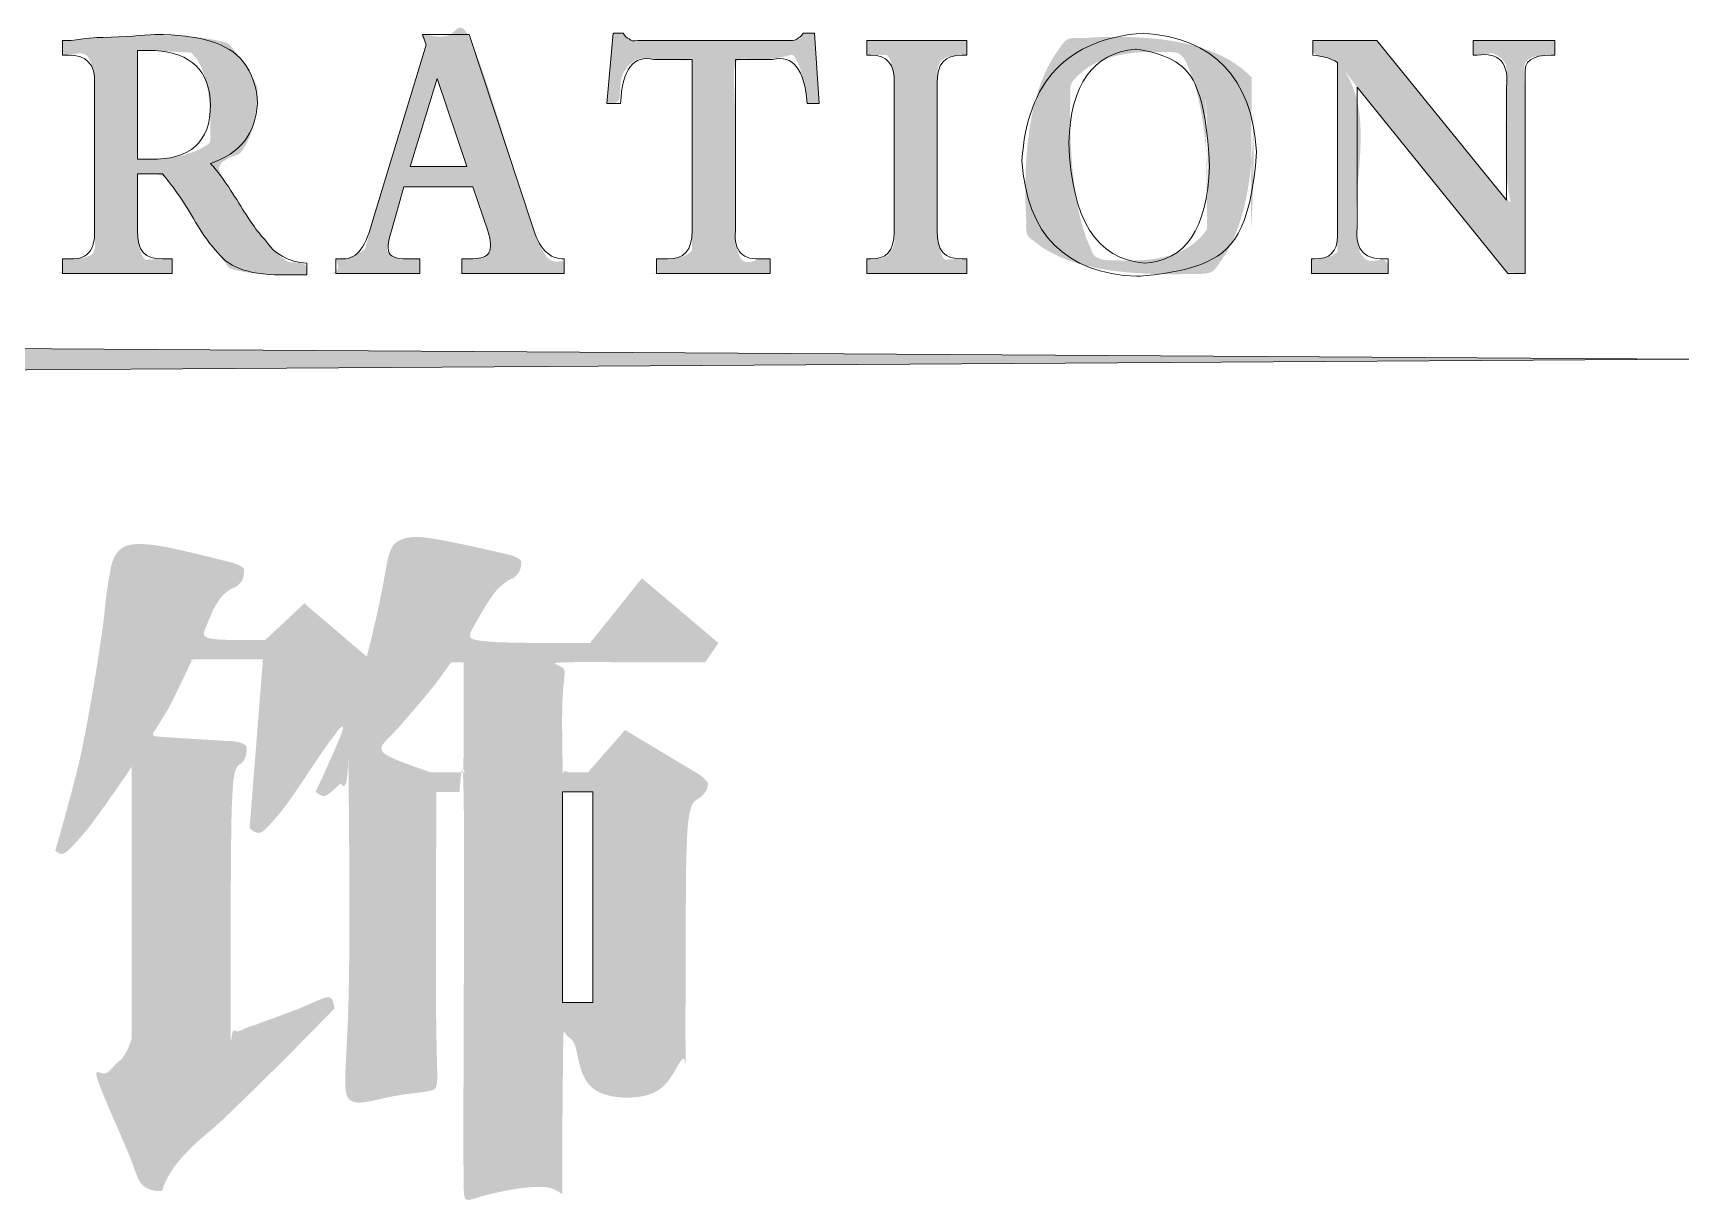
# Model space of a CAD drawing. Header units: millimetres. Extents: x 404985 to 540841, y 1898 to 26709.
# Drawn here: x 437980.4 to 438442.8, y 21833.5 to 22159.3 of the extents above; entities that cross this region are included whole.
import ezdxf

# ---------------------------------------------------------------- set-up
doc = ezdxf.new("R2010")
doc.units = ezdxf.units.MM
doc.layers.add('水电', color=2, linetype='Continuous')

# ---------------------------------------------------------------- blocks, each defined once
blk = doc.blocks.new('DFERGGGGGGGGGGGGGGG')
at = {"true_color": 0xd9ad00}
h = blk.add_hatch(color=42, dxfattribs=at)
h.dxf.hatch_style = 2
edge = h.paths.add_edge_path()
edge.add_spline(control_points=[(2248811, 1013994.5), (2248811, 1013994.5), (2248811, 1013994.5), (2248799.3, 1014010.9), (2248790, 1014020.6), (2248826.8, 1014032.8), (2248846.3, 1014057.6), (2248848.3, 1014095.3), (2248848.3, 1014114.7), (2248842.1, 1014132.3), (2248829.9, 1014148.1), (2248812.5, 1014170), (2248776.2, 1014180.9), (2248721, 1014180.9), (2248705.7, 1014179.7), (2248684.2, 1014178.4), (2248656.5, 1014177.3), (2248647.4, 1014177.3), (2248634.1, 1014176.1), (2248616.7, 1014173.6), (2248611.6, 1014173.6), (2248608, 1014173.6), (2248606, 1014173.6), (2248606, 1014173.6), (2248606, 1014155.4), (2248606, 1014155.4), (2248606, 1014155.4), (2248613.7, 1014155.4), (2248613.7, 1014155.4), (2248636.2, 1014155.4), (2248646.9, 1014143.9), (2248645.9, 1014120.8), (2248645.9, 1014120.8), (2248645.9, 1013936.8), (2248645.9, 1013936.8), (2248646.9, 1013911.3), (2248635.6, 1013899.7), (2248612.1, 1013902.2), (2248612.1, 1013902.2), (2248606, 1013902.2), (2248606, 1013902.2), (2248606, 1013902.2), (2248606, 1013884), (2248606, 1013884), (2248606, 1013884), (2248742.5, 1013884), (2248742.5, 1013884), (2248742.5, 1013884), (2248742.5, 1013902.2), (2248742.5, 1013902.2), (2248742.5, 1013902.2), (2248730.2, 1013902.2), (2248730.2, 1013902.2), (2248708.7, 1013901), (2248698.5, 1013912.5), (2248699.5, 1013936.8), (2248699.5, 1013936.8), (2248699.5, 1014007.9), (2248699.5, 1014007.9), (2248699.5, 1014007.9), (2248730.2, 1014007.9), (2248730.2, 1014007.9), (2248744.6, 1013990.8), (2248758.4, 1013970.8), (2248771.6, 1013947.7), (2248780.8, 1013931.9), (2248790, 1013919.2), (2248799.3, 1013909.5), (2248813.5, 1013890.1), (2248842.1, 1013881), (2248885.2, 1013882.2), (2248895.4, 1013882.2), (2248903.6, 1013882.2), (2248909.7, 1013882.2), (2248909.7, 1013882.2), (2248909.7, 1013896.8), (2248909.7, 1013896.8), (2248887.2, 1013898), (2248869.8, 1013907.6), (2248857.5, 1013925.9), (2248848.3, 1013935.6), (2248837.6, 1013950.8), (2248825.3, 1013971.4), (2248811, 1013994.5)], knot_values=[-1, 0, 0, 0, 0, 0, 1, 1, 1, 2, 2, 2, 3, 3, 3, 4, 4, 4, 5, 5, 5, 6, 6, 6, 7, 7, 7, 8, 8, 8, 9, 9, 9, 10, 10, 10, 11, 11, 11, 12, 12, 12, 13, 13, 13, 14, 14, 14, 15, 15, 15, 16, 16, 16, 17, 17, 17, 18, 18, 18, 19, 19, 19, 20, 20, 20, 21, 21, 21, 22, 22, 22, 23, 23, 23, 24, 24, 24, 25, 25, 25, 26, 26, 26, 27, 27, 27, 27], degree=3, periodic=0)
edge = h.paths.add_edge_path()
edge.add_spline(control_points=[(2248766, 1014158.4), (2248766, 1014158.4), (2248766, 1014158.4), (2248789.1, 1014135.9), (2248790, 1014093.4), (2248790, 1014047.3), (2248765, 1014024.8), (2248714.9, 1014026), (2248714.9, 1014026), (2248699.5, 1014026), (2248699.5, 1014026), (2248699.5, 1014026), (2248699.5, 1014160.9), (2248699.5, 1014160.9), (2248699.5, 1014160.9), (2248721, 1014160.9), (2248721, 1014160.9), (2248766, 1014158.4)], knot_values=[-1, 0, 0, 0, 0, 0, 1, 1, 1, 2, 2, 2, 3, 3, 3, 4, 4, 4, 5, 5, 5, 5], degree=3, periodic=0)
h = blk.add_hatch(color=42, dxfattribs=at)
h.dxf.hatch_style = 2
edge = h.paths.add_edge_path()
edge.add_spline(control_points=[(2249229.7, 1013884), (2249229.7, 1013884), (2249229.7, 1013884), (2249229.7, 1013902.2), (2249229.7, 1013902.2), (2249211.3, 1013901), (2249197.9, 1013914.9), (2249189.8, 1013944.1), (2249189.8, 1013944.1), (2249111.6, 1014180.9), (2249111.6, 1014180.9), (2249111.6, 1014180.9), (2249053.3, 1014180.9), (2249053.3, 1014180.9), (2249053.3, 1014180.9), (2249057.9, 1014168.1), (2249057.9, 1014168.1), (2249057.9, 1014168.1), (2248990.4, 1013946), (2248990.4, 1013946), (2248982.2, 1013914.3), (2248969.4, 1013899.7), (2248952, 1013902.2), (2248952, 1013902.2), (2248945.9, 1013902.2), (2248945.9, 1013902.2), (2248945.9, 1013902.2), (2248945.9, 1013884), (2248945.9, 1013884), (2248945.9, 1013884), (2249050.2, 1013884), (2249050.2, 1013884), (2249050.2, 1013884), (2249050.2, 1013902.2), (2249050.2, 1013902.2), (2249050.2, 1013902.2), (2249045.6, 1013902.2), (2249045.6, 1013902.2), (2249028.2, 1013901), (2249017.5, 1013902.8), (2249013.4, 1013907.6), (2249009.3, 1013912.5), (2249009.8, 1013922.2), (2249014.9, 1013936.8), (2249014.9, 1013936.8), (2249030.3, 1013991.5), (2249030.3, 1013991.5), (2249030.3, 1013991.5), (2249116.2, 1013991.5), (2249116.2, 1013991.5), (2249116.2, 1013991.5), (2249134.6, 1013936.8), (2249134.6, 1013936.8), (2249138.6, 1013924.6), (2249139.1, 1013915.6), (2249136.1, 1013909.5), (2249133, 1013904.7), (2249126.3, 1013902.2), (2249116.2, 1013902.2), (2249116.2, 1013902.2), (2249102.4, 1013902.2), (2249102.4, 1013902.2), (2249102.4, 1013902.2), (2249102.4, 1013884), (2249102.4, 1013884), (2249102.4, 1013884), (2249229.7, 1013884), (2249229.7, 1013884), (2249229.7, 1013884)], knot_values=[-1, 0, 0, 0, 0, 0, 1, 1, 1, 2, 2, 2, 3, 3, 3, 4, 4, 4, 5, 5, 5, 6, 6, 6, 7, 7, 7, 8, 8, 8, 9, 9, 9, 10, 10, 10, 11, 11, 11, 12, 12, 12, 13, 13, 13, 14, 14, 14, 15, 15, 15, 16, 16, 16, 17, 17, 17, 18, 18, 18, 19, 19, 19, 20, 20, 20, 21, 21, 21, 22, 22, 22, 22], degree=3, periodic=0)
h.paths.add_polyline_path([(2249038, 1014016.9), (2249071.7, 1014126.3), (2249108.5, 1014016.9)])
h = blk.add_hatch(color=42, dxfattribs=at)
h.dxf.hatch_style = 2
edge = h.paths.add_edge_path()
edge.add_spline(control_points=[(2249540.4, 1014182.7), (2249540.4, 1014182.7), (2249540.4, 1014182.7), (2249526.6, 1014182.7), (2249526.6, 1014182.7), (2249521.5, 1014175.4), (2249515.4, 1014172.3), (2249508.2, 1014173.6), (2249508.2, 1014173.6), (2249321.1, 1014173.6), (2249321.1, 1014173.6), (2249315.9, 1014172.3), (2249312.4, 1014173), (2249310.3, 1014175.4), (2249307.3, 1014176.6), (2249304.8, 1014179.1), (2249302.7, 1014182.7), (2249302.7, 1014182.7), (2249290.4, 1014182.7), (2249290.4, 1014182.7), (2249290.4, 1014182.7), (2249282.7, 1014095.3), (2249282.7, 1014095.3), (2249282.7, 1014095.3), (2249299.6, 1014095.3), (2249299.6, 1014095.3), (2249301.7, 1014137.8), (2249315.5, 1014156), (2249341, 1014149.9), (2249341, 1014149.9), (2249388.5, 1014149.9), (2249388.5, 1014149.9), (2249388.5, 1014149.9), (2249388.5, 1013936.8), (2249388.5, 1013936.8), (2249388.5, 1013912.5), (2249378.4, 1013901), (2249357.9, 1013902.2), (2249357.9, 1013902.2), (2249344.1, 1013902.2), (2249344.1, 1013902.2), (2249344.1, 1013902.2), (2249344.1, 1013884), (2249344.1, 1013884), (2249344.1, 1013884), (2249485.3, 1013884), (2249485.3, 1013884), (2249485.3, 1013884), (2249485.3, 1013902.2), (2249485.3, 1013902.2), (2249485.3, 1013902.2), (2249476, 1013902.2), (2249476, 1013902.2), (2249451.4, 1013899.7), (2249440.2, 1013911.3), (2249442.3, 1013936.8), (2249442.3, 1013936.8), (2249442.3, 1014149.9), (2249442.3, 1014149.9), (2249442.3, 1014149.9), (2249488.3, 1014149.9), (2249488.3, 1014149.9), (2249513.8, 1014156), (2249528.2, 1014137.8), (2249531.3, 1014095.3), (2249531.3, 1014095.3), (2249546.5, 1014095.3), (2249546.5, 1014095.3), (2249546.5, 1014095.3), (2249540.4, 1014182.7), (2249540.4, 1014182.7), (2249540.4, 1014182.7)], knot_values=[-1, 0, 0, 0, 0, 0, 1, 1, 1, 2, 2, 2, 3, 3, 3, 4, 4, 4, 5, 5, 5, 6, 6, 6, 7, 7, 7, 8, 8, 8, 9, 9, 9, 10, 10, 10, 11, 11, 11, 12, 12, 12, 13, 13, 13, 14, 14, 14, 15, 15, 15, 16, 16, 16, 17, 17, 17, 18, 18, 18, 19, 19, 19, 20, 20, 20, 21, 21, 21, 22, 22, 22, 23, 23, 23, 23], degree=3, periodic=0)
h = blk.add_hatch(color=42, dxfattribs=at)
h.dxf.hatch_style = 2
edge = h.paths.add_edge_path()
edge.add_spline(control_points=[(2249702.4, 1013901), (2249702.4, 1013901), (2249702.4, 1013901), (2249692.2, 1013912.5), (2249693.2, 1013936.8), (2249693.2, 1013936.8), (2249693.2, 1014120.8), (2249693.2, 1014120.8), (2249692.2, 1014143.9), (2249702.4, 1014155.4), (2249724, 1014155.4), (2249724, 1014155.4), (2249730, 1014155.4), (2249730, 1014155.4), (2249730, 1014155.4), (2249730, 1014173.6), (2249730, 1014173.6), (2249730, 1014173.6), (2249605.8, 1014173.6), (2249605.8, 1014173.6), (2249605.8, 1014173.6), (2249605.8, 1014155.4), (2249605.8, 1014155.4), (2249605.8, 1014155.4), (2249610.4, 1014155.4), (2249610.4, 1014155.4), (2249630.8, 1014155.4), (2249640.5, 1014143.9), (2249639.5, 1014120.8), (2249639.5, 1014120.8), (2249639.5, 1013935), (2249639.5, 1013935), (2249639.5, 1013911.9), (2249629.8, 1013901), (2249610.4, 1013902.2), (2249610.4, 1013902.2), (2249605.8, 1013902.2), (2249605.8, 1013902.2), (2249605.8, 1013902.2), (2249605.8, 1013884), (2249605.8, 1013884), (2249605.8, 1013884), (2249730, 1013884), (2249730, 1013884), (2249730, 1013884), (2249730, 1013902.2), (2249730, 1013902.2), (2249730, 1013902.2), (2249724, 1013902.2), (2249724, 1013902.2), (2249702.4, 1013901)], knot_values=[-1, 0, 0, 0, 0, 0, 1, 1, 1, 2, 2, 2, 3, 3, 3, 4, 4, 4, 5, 5, 5, 6, 6, 6, 7, 7, 7, 8, 8, 8, 9, 9, 9, 10, 10, 10, 11, 11, 11, 12, 12, 12, 13, 13, 13, 14, 14, 14, 15, 15, 15, 16, 16, 16, 16], degree=3, periodic=0)
h = blk.add_hatch(color=42, dxfattribs=at)
h.dxf.hatch_style = 2
edge = h.paths.add_edge_path()
edge.add_spline(control_points=[(2250083.8, 1014127.5), (2250083.8, 1014127.5), (2250083.8, 1014127.5), (2250036.8, 1014176.6), (2249948.8, 1014182.7), (2249854.7, 1014175.4), (2249804.6, 1014122.6), (2249798.4, 1014024.2), (2249804.6, 1013931.9), (2249852.2, 1013884), (2249941.1, 1013880.3), (2250033.1, 1013884), (2250082.8, 1013935.6), (2250089.9, 1014035.2), (2250083.8, 1014127.5)], knot_values=[-1, 0, 0, 0, 0, 0, 1, 1, 1, 2, 2, 2, 3, 3, 3, 4, 4, 4, 4], degree=3, periodic=0)
edge = h.paths.add_edge_path()
edge.add_spline(control_points=[(2250028.5, 1013939.2), (2250028.5, 1013939.2), (2250028.5, 1013939.2), (2250001.4, 1013899.2), (2249950.3, 1013896.8), (2249891, 1013901.6), (2249859.8, 1013951.4), (2249856.7, 1014046.1), (2249858.7, 1014119), (2249886.4, 1014157.8), (2249939.6, 1014162.7), (2249995.8, 1014157.8), (2250026.4, 1014109.2), (2250031.6, 1014016.9), (2250028.5, 1013939.2)], knot_values=[-1, 0, 0, 0, 0, 0, 1, 1, 1, 2, 2, 2, 3, 3, 3, 4, 4, 4, 4], degree=3, periodic=0)
h = blk.add_hatch(color=42, dxfattribs=at)
h.dxf.hatch_style = 2
edge = h.paths.add_edge_path()
edge.add_spline(control_points=[(2250423.6, 1013884), (2250423.6, 1013884), (2250423.6, 1013884), (2250423.6, 1014131.7), (2250423.6, 1014131.7), (2250421.6, 1014147.5), (2250432.3, 1014155.4), (2250455.9, 1014155.4), (2250455.9, 1014155.4), (2250460.5, 1014155.4), (2250460.5, 1014155.4), (2250460.5, 1014155.4), (2250460.5, 1014173.6), (2250460.5, 1014173.6), (2250460.5, 1014173.6), (2250359.2, 1014173.6), (2250359.2, 1014173.6), (2250359.2, 1014173.6), (2250359.2, 1014155.4), (2250359.2, 1014155.4), (2250359.2, 1014155.4), (2250363.9, 1014155.4), (2250363.9, 1014155.4), (2250391.4, 1014159), (2250403.7, 1014145.7), (2250400.6, 1014115.3), (2250400.6, 1014115.3), (2250400.6, 1013975.1), (2250400.6, 1013975.1), (2250400.6, 1013975.1), (2250239.5, 1014173.6), (2250239.5, 1014173.6), (2250239.5, 1014173.6), (2250159.8, 1014173.6), (2250159.8, 1014173.6), (2250159.8, 1014173.6), (2250159.8, 1014155.4), (2250159.8, 1014155.4), (2250172.1, 1014154.2), (2250182.3, 1014151.1), (2250190.5, 1014146.3), (2250190.5, 1014146.3), (2250190.5, 1013931.4), (2250190.5, 1013931.4), (2250190.5, 1013910.7), (2250180.7, 1013901), (2250161.4, 1013902.2), (2250161.4, 1013902.2), (2250158.2, 1013902.2), (2250158.2, 1013902.2), (2250158.2, 1013902.2), (2250158.2, 1013884), (2250158.2, 1013884), (2250158.2, 1013884), (2250253.4, 1013884), (2250253.4, 1013884), (2250253.4, 1013884), (2250253.4, 1013902.2), (2250253.4, 1013902.2), (2250224.7, 1013899.7), (2250212, 1013912.5), (2250215, 1013940.5), (2250215, 1013940.5), (2250215, 1014115.3), (2250215, 1014115.3), (2250215, 1014115.3), (2250402.1, 1013884), (2250402.1, 1013884), (2250402.1, 1013884), (2250423.6, 1013884), (2250423.6, 1013884), (2250423.6, 1013884)], knot_values=[-1, 0, 0, 0, 0, 0, 1, 1, 1, 2, 2, 2, 3, 3, 3, 4, 4, 4, 5, 5, 5, 6, 6, 6, 7, 7, 7, 8, 8, 8, 9, 9, 9, 10, 10, 10, 11, 11, 11, 12, 12, 12, 13, 13, 13, 14, 14, 14, 15, 15, 15, 16, 16, 16, 17, 17, 17, 18, 18, 18, 19, 19, 19, 20, 20, 20, 21, 21, 21, 22, 22, 22, 23, 23, 23, 23], degree=3, periodic=0)
h = blk.add_hatch(color=42, dxfattribs=at)
h.dxf.hatch_style = 2
h.paths.add_polyline_path([(2242881.4, 1013777.1), (2246754.2, 1013752.4), (2250627.1, 1013777.1), (2246754.2, 1013801.8)])
h = blk.add_hatch(color=42, dxfattribs=at)
h.dxf.hatch_style = 2
edge = h.paths.add_edge_path()
edge.add_spline(control_points=[(2248961.6, 1013259), (2248961.6, 1013259), (2248961.6, 1013259), (2248961.6, 1012852.1), (2248961.6, 1012852.1), (2248961.6, 1012852.1), (2249070.6, 1012869.1), (2249070.6, 1012869.1), (2249070.6, 1012869.1), (2249070.6, 1013239.3), (2249070.6, 1013239.3), (2249070.6, 1013239.3), (2249104.6, 1013239.3), (2249104.6, 1013239.3), (2249104.6, 1013239.3), (2249104.6, 1012733.2), (2249104.6, 1012733.2), (2249104.6, 1012733.2), (2249227.6, 1012750.2), (2249227.6, 1012750.2), (2249227.6, 1012750.2), (2249227.6, 1012943.4), (2249227.6, 1012943.4), (2249230.4, 1012940.4), (2249233.1, 1012937.1), (2249235.4, 1012933.5), (2249243.6, 1012922.8), (2249250, 1012896.6), (2249254.6, 1012854.9), (2249308.1, 1012856), (2249343.3, 1012864.7), (2249360.1, 1012880.7), (2249374.6, 1012894.5), (2249381.3, 1012912.6), (2249380.2, 1012935.3), (2249380.2, 1012935.3), (2249380.2, 1013222.3), (2249380.2, 1013222.3), (2249398.8, 1013232.5), (2249408.1, 1013240.5), (2249408.1, 1013246.5), (2249408.1, 1013250.6), (2249404.6, 1013255.5), (2249397.6, 1013260.8), (2249397.6, 1013260.8), (2249305.2, 1013316.2), (2249305.2, 1013316.2), (2249305.2, 1013316.2), (2249259, 1013263.5), (2249259, 1013263.5), (2249259, 1013263.5), (2249227.6, 1013263.5), (2249227.6, 1013263.5), (2249227.6, 1013263.5), (2249227.6, 1013400.3), (2249227.6, 1013400.3), (2249227.6, 1013400.3), (2249404.6, 1013400.3), (2249404.6, 1013400.3), (2249404.6, 1013400.3), (2249421.2, 1013424.4), (2249421.2, 1013424.4), (2249421.2, 1013424.4), (2249326.1, 1013504.9), (2249326.1, 1013504.9), (2249326.1, 1013504.9), (2249261.6, 1013424.4), (2249261.6, 1013424.4), (2249261.6, 1013424.4), (2249104.6, 1013424.4), (2249104.6, 1013424.4), (2249117.4, 1013445.3), (2249131.1, 1013469.7), (2249145.6, 1013497.8), (2249165.9, 1013504.9), (2249176.1, 1013512.1), (2249176.1, 1013519.2), (2249176.1, 1013527), (2249170.9, 1013532), (2249160.4, 1013534.4), (2249160.4, 1013534.4), (2249015.6, 1013567.5), (2249015.6, 1013567.5), (2249005.2, 1013500.1), (2248994.8, 1013446.8), (2248984.2, 1013407.4), (2248984.2, 1013407.4), (2248906.7, 1013473.6), (2248906.7, 1013473.6), (2248906.7, 1013473.6), (2248857.8, 1013428), (2248857.8, 1013428), (2248857.8, 1013428), (2248777.6, 1013428), (2248777.6, 1013428), (2248785.1, 1013445.9), (2248793, 1013465.6), (2248801.1, 1013487), (2248821.5, 1013494.2), (2248831.7, 1013501.4), (2248831.7, 1013508.5), (2248831.7, 1013516.8), (2248826.5, 1013522.2), (2248816, 1013524.6), (2248816, 1013524.6), (2248668.6, 1013561.3), (2248668.6, 1013561.3), (2248659.3, 1013468.8), (2248650.3, 1013398.5), (2248641.6, 1013350.2), (2248629.4, 1013286.4), (2248614.5, 1013225.1), (2248597.1, 1013166), (2248597.1, 1013166), (2248607.5, 1013158.9), (2248607.5, 1013158.9), (2248637.2, 1013192.8), (2248665.3, 1013230.1), (2248692.2, 1013270.7), (2248692.2, 1013270.7), (2248692.2, 1012949.6), (2248692.2, 1012949.6), (2248692.2, 1012933.5), (2248689.2, 1012921), (2248683.4, 1012912.1), (2248677.7, 1012904.3), (2248666, 1012894.7), (2248648.5, 1012883.4), (2248648.5, 1012883.4), (2248694.8, 1012773.5), (2248694.8, 1012773.5), (2248702.3, 1012753.2), (2248711.6, 1012743), (2248722.7, 1012743), (2248729.6, 1012743), (2248734.2, 1012753.8), (2248736.6, 1012775.2), (2248797.6, 1012824.7), (2248866.8, 1012889.7), (2248944.2, 1012970.2), (2248944.2, 1012970.2), (2248940.7, 1012988.1), (2248940.7, 1012988.1), (2248906.9, 1012972.6), (2248865, 1012956.1), (2248815.1, 1012938.9), (2248815.1, 1012938.9), (2248815.1, 1013267), (2248815.1, 1013267), (2248828.5, 1013274.8), (2248835.1, 1013282), (2248835.1, 1013288.5), (2248835.1, 1013298), (2248825.3, 1013302.9), (2248805.5, 1013302.9), (2248805.5, 1013302.9), (2248715.7, 1013308.2), (2248715.7, 1013308.2), (2248718.6, 1013311.8), (2248721.1, 1013315.7), (2248723.5, 1013319.8), (2248737.5, 1013342.5), (2248752.1, 1013370.5), (2248767.2, 1013403.9), (2248767.2, 1013403.9), (2248855.2, 1013403.9), (2248855.2, 1013403.9), (2248855.2, 1013403.9), (2248838.6, 1013193.7), (2248838.6, 1013193.7), (2248838.6, 1013193.7), (2248852.6, 1013183.9), (2248852.6, 1013183.9), (2248885.7, 1013225.1), (2248923.2, 1013279.3), (2248965.1, 1013346.7), (2248952.3, 1013310.3), (2248937.4, 1013274.5), (2248920.6, 1013239.3), (2248920.6, 1013239.3), (2248931.1, 1013232.2), (2248931.1, 1013232.2), (2248941.5, 1013240.5), (2248951.7, 1013249.5), (2248961.6, 1013259), (2248961.6, 1013259)], knot_values=[-1, 0, 0, 0, 0, 0, 1, 1, 1, 2, 2, 2, 3, 3, 3, 4, 4, 4, 5, 5, 5, 6, 6, 6, 7, 7, 7, 8, 8, 8, 9, 9, 9, 10, 10, 10, 11, 11, 11, 12, 12, 12, 13, 13, 13, 14, 14, 14, 15, 15, 15, 16, 16, 16, 17, 17, 17, 18, 18, 18, 19, 19, 19, 20, 20, 20, 21, 21, 21, 22, 22, 22, 23, 23, 23, 24, 24, 24, 25, 25, 25, 26, 26, 26, 27, 27, 27, 28, 28, 28, 29, 29, 29, 30, 30, 30, 31, 31, 31, 32, 32, 32, 33, 33, 33, 34, 34, 34, 35, 35, 35, 36, 36, 36, 37, 37, 37, 38, 38, 38, 39, 39, 39, 40, 40, 40, 41, 41, 41, 42, 42, 42, 43, 43, 43, 44, 44, 44, 45, 45, 45, 46, 46, 46, 47, 47, 47, 48, 48, 48, 49, 49, 49, 50, 50, 50, 51, 51, 51, 52, 52, 52, 53, 53, 53, 54, 54, 54, 55, 55, 55, 56, 56, 56, 57, 57, 57, 58, 58, 58, 59, 59, 59, 60, 60, 60, 61, 61, 61, 61], degree=3, periodic=0)
edge = h.paths.add_edge_path()
edge.add_spline(control_points=[(2249104.6, 1013400.3), (2249104.6, 1013400.3), (2249104.6, 1013400.3), (2249104.6, 1013263.5), (2249104.6, 1013263.5), (2249104.6, 1013263.5), (2249063.6, 1013263.5), (2249063.6, 1013263.5), (2249063.6, 1013263.5), (2248993, 1013288.5), (2248993, 1013288.5), (2249016.3, 1013311.2), (2249038.6, 1013335.6), (2249060.1, 1013361.8), (2249068.9, 1013372.6), (2249078.5, 1013385.4), (2249088.9, 1013400.3), (2249088.9, 1013400.3), (2249104.6, 1013400.3), (2249104.6, 1013400.3), (2249104.6, 1013400.3)], knot_values=[-1, 0, 0, 0, 0, 0, 1, 1, 1, 2, 2, 2, 3, 3, 3, 4, 4, 4, 5, 5, 5, 6, 6, 6, 6], degree=3, periodic=0)
h.paths.add_polyline_path([(2249265.1, 1013239.3), (2249265.1, 1012977.4), (2249227.6, 1012977.4), (2249227.6, 1013239.3)])
at = {"lineweight": 0}
for points in [[(2249038, 1014016.9), (2249071.7, 1014126.3), (2249108.5, 1014016.9), (2249038, 1014016.9)], [(2242881.4, 1013777.1), (2246754.2, 1013752.4), (2250627.1, 1013777.1), (2246754.2, 1013801.8), (2242881.4, 1013777.1)], [(2249265.1, 1013239.3), (2249265.1, 1012977.4), (2249227.6, 1012977.4), (2249227.6, 1013239.3), (2249265.1, 1013239.3)]]:
    blk.add_lwpolyline(points, dxfattribs=at)
for points, knots in [([(2248699.5, 1014007.9), (2248699.5, 1014007.9), (2248730.2, 1014007.9), (2248730.2, 1014007.9), (2248744.6, 1013990.8), (2248758.4, 1013970.8), (2248771.6, 1013947.7), (2248780.8, 1013931.9), (2248790, 1013919.2), (2248799.3, 1013909.5), (2248813.5, 1013890.1), (2248842.1, 1013881), (2248885.2, 1013882.2), (2248895.4, 1013882.2), (2248903.6, 1013882.2), (2248909.7, 1013882.2), (2248909.7, 1013882.2), (2248909.7, 1013896.8), (2248909.7, 1013896.8), (2248887.2, 1013898), (2248869.8, 1013907.6), (2248857.5, 1013925.9), (2248848.3, 1013935.6), (2248837.6, 1013950.8), (2248825.3, 1013971.4), (2248811, 1013994.5), (2248799.3, 1014010.9), (2248790, 1014020.6), (2248826.8, 1014032.8), (2248846.3, 1014057.6), (2248848.3, 1014095.3), (2248848.3, 1014114.7), (2248842.1, 1014132.3), (2248829.9, 1014148.1), (2248812.5, 1014170), (2248776.2, 1014180.9), (2248721, 1014180.9), (2248705.7, 1014179.7), (2248684.2, 1014178.4), (2248656.5, 1014177.3), (2248647.4, 1014177.3), (2248634.1, 1014176.1), (2248616.7, 1014173.6), (2248611.6, 1014173.6), (2248608, 1014173.6), (2248606, 1014173.6), (2248606, 1014173.6), (2248606, 1014155.4), (2248606, 1014155.4), (2248606, 1014155.4), (2248613.7, 1014155.4), (2248613.7, 1014155.4), (2248636.2, 1014155.4), (2248646.9, 1014143.9), (2248645.9, 1014120.8), (2248645.9, 1014120.8), (2248645.9, 1013936.8), (2248645.9, 1013936.8), (2248646.9, 1013911.3), (2248635.6, 1013899.7), (2248612.1, 1013902.2), (2248612.1, 1013902.2), (2248606, 1013902.2), (2248606, 1013902.2), (2248606, 1013902.2), (2248606, 1013884), (2248606, 1013884), (2248606, 1013884), (2248742.5, 1013884), (2248742.5, 1013884), (2248742.5, 1013884), (2248742.5, 1013902.2), (2248742.5, 1013902.2), (2248742.5, 1013902.2), (2248730.2, 1013902.2), (2248730.2, 1013902.2), (2248708.7, 1013901), (2248698.5, 1013912.5), (2248699.5, 1013936.8), (2248699.5, 1013936.8), (2248699.5, 1014007.9), (2248699.5, 1014007.9)], [0, 0, 0, 0, 1, 1, 1, 2, 2, 2, 3, 3, 3, 4, 4, 4, 5, 5, 5, 6, 6, 6, 7, 7, 7, 8, 8, 8, 9, 9, 9, 10, 10, 10, 11, 11, 11, 12, 12, 12, 13, 13, 13, 14, 14, 14, 15, 15, 15, 16, 16, 16, 17, 17, 17, 18, 18, 18, 19, 19, 19, 20, 20, 20, 21, 21, 21, 22, 22, 22, 23, 23, 23, 24, 24, 24, 25, 25, 25, 26, 26, 26, 27, 27, 27, 27]), ([(2249116.2, 1013902.2), (2249116.2, 1013902.2), (2249102.4, 1013902.2), (2249102.4, 1013902.2), (2249102.4, 1013902.2), (2249102.4, 1013884), (2249102.4, 1013884), (2249102.4, 1013884), (2249229.7, 1013884), (2249229.7, 1013884), (2249229.7, 1013884), (2249229.7, 1013902.2), (2249229.7, 1013902.2), (2249211.3, 1013901), (2249197.9, 1013914.9), (2249189.8, 1013944.1), (2249189.8, 1013944.1), (2249111.6, 1014180.9), (2249111.6, 1014180.9), (2249111.6, 1014180.9), (2249053.3, 1014180.9), (2249053.3, 1014180.9), (2249053.3, 1014180.9), (2249057.9, 1014168.1), (2249057.9, 1014168.1), (2249057.9, 1014168.1), (2248990.4, 1013946), (2248990.4, 1013946), (2248982.2, 1013914.3), (2248969.4, 1013899.7), (2248952, 1013902.2), (2248952, 1013902.2), (2248945.9, 1013902.2), (2248945.9, 1013902.2), (2248945.9, 1013902.2), (2248945.9, 1013884), (2248945.9, 1013884), (2248945.9, 1013884), (2249050.2, 1013884), (2249050.2, 1013884), (2249050.2, 1013884), (2249050.2, 1013902.2), (2249050.2, 1013902.2), (2249050.2, 1013902.2), (2249045.6, 1013902.2), (2249045.6, 1013902.2), (2249028.2, 1013901), (2249017.5, 1013902.8), (2249013.4, 1013907.6), (2249009.3, 1013912.5), (2249009.8, 1013922.2), (2249014.9, 1013936.8), (2249014.9, 1013936.8), (2249030.3, 1013991.5), (2249030.3, 1013991.5), (2249030.3, 1013991.5), (2249116.2, 1013991.5), (2249116.2, 1013991.5), (2249116.2, 1013991.5), (2249134.6, 1013936.8), (2249134.6, 1013936.8), (2249138.6, 1013924.6), (2249139.1, 1013915.6), (2249136.1, 1013909.5), (2249133, 1013904.7), (2249126.3, 1013902.2), (2249116.2, 1013902.2)], [0, 0, 0, 0, 1, 1, 1, 2, 2, 2, 3, 3, 3, 4, 4, 4, 5, 5, 5, 6, 6, 6, 7, 7, 7, 8, 8, 8, 9, 9, 9, 10, 10, 10, 11, 11, 11, 12, 12, 12, 13, 13, 13, 14, 14, 14, 15, 15, 15, 16, 16, 16, 17, 17, 17, 18, 18, 18, 19, 19, 19, 20, 20, 20, 21, 21, 21, 22, 22, 22, 22]), ([(2249442.3, 1014149.9), (2249442.3, 1014149.9), (2249488.3, 1014149.9), (2249488.3, 1014149.9), (2249513.8, 1014156), (2249528.2, 1014137.8), (2249531.3, 1014095.3), (2249531.3, 1014095.3), (2249546.5, 1014095.3), (2249546.5, 1014095.3), (2249546.5, 1014095.3), (2249540.4, 1014182.7), (2249540.4, 1014182.7), (2249540.4, 1014182.7), (2249526.6, 1014182.7), (2249526.6, 1014182.7), (2249521.5, 1014175.4), (2249515.4, 1014172.3), (2249508.2, 1014173.6), (2249508.2, 1014173.6), (2249321.1, 1014173.6), (2249321.1, 1014173.6), (2249315.9, 1014172.3), (2249312.4, 1014173), (2249310.3, 1014175.4), (2249307.3, 1014176.6), (2249304.8, 1014179.1), (2249302.7, 1014182.7), (2249302.7, 1014182.7), (2249290.4, 1014182.7), (2249290.4, 1014182.7), (2249290.4, 1014182.7), (2249282.7, 1014095.3), (2249282.7, 1014095.3), (2249282.7, 1014095.3), (2249299.6, 1014095.3), (2249299.6, 1014095.3), (2249301.7, 1014137.8), (2249315.5, 1014156), (2249341, 1014149.9), (2249341, 1014149.9), (2249388.5, 1014149.9), (2249388.5, 1014149.9), (2249388.5, 1014149.9), (2249388.5, 1013936.8), (2249388.5, 1013936.8), (2249388.5, 1013912.5), (2249378.4, 1013901), (2249357.9, 1013902.2), (2249357.9, 1013902.2), (2249344.1, 1013902.2), (2249344.1, 1013902.2), (2249344.1, 1013902.2), (2249344.1, 1013884), (2249344.1, 1013884), (2249344.1, 1013884), (2249485.3, 1013884), (2249485.3, 1013884), (2249485.3, 1013884), (2249485.3, 1013902.2), (2249485.3, 1013902.2), (2249485.3, 1013902.2), (2249476, 1013902.2), (2249476, 1013902.2), (2249451.4, 1013899.7), (2249440.2, 1013911.3), (2249442.3, 1013936.8), (2249442.3, 1013936.8), (2249442.3, 1014149.9), (2249442.3, 1014149.9)], [0, 0, 0, 0, 1, 1, 1, 2, 2, 2, 3, 3, 3, 4, 4, 4, 5, 5, 5, 6, 6, 6, 7, 7, 7, 8, 8, 8, 9, 9, 9, 10, 10, 10, 11, 11, 11, 12, 12, 12, 13, 13, 13, 14, 14, 14, 15, 15, 15, 16, 16, 16, 17, 17, 17, 18, 18, 18, 19, 19, 19, 20, 20, 20, 21, 21, 21, 22, 22, 22, 23, 23, 23, 23]), ([(2249724, 1014155.4), (2249724, 1014155.4), (2249724, 1014155.4), (2249730, 1014155.4), (2249730, 1014155.4), (2249730, 1014155.4), (2249730, 1014173.6), (2249730, 1014173.6), (2249730, 1014173.6), (2249605.8, 1014173.6), (2249605.8, 1014173.6), (2249605.8, 1014173.6), (2249605.8, 1014155.4), (2249605.8, 1014155.4), (2249605.8, 1014155.4), (2249610.4, 1014155.4), (2249610.4, 1014155.4), (2249630.8, 1014155.4), (2249640.5, 1014143.9), (2249639.5, 1014120.8), (2249639.5, 1014120.8), (2249639.5, 1013935), (2249639.5, 1013935), (2249639.5, 1013911.9), (2249629.8, 1013901), (2249610.4, 1013902.2), (2249610.4, 1013902.2), (2249605.8, 1013902.2), (2249605.8, 1013902.2), (2249605.8, 1013902.2), (2249605.8, 1013884), (2249605.8, 1013884), (2249605.8, 1013884), (2249730, 1013884), (2249730, 1013884), (2249730, 1013884), (2249730, 1013902.2), (2249730, 1013902.2), (2249730, 1013902.2), (2249724, 1013902.2), (2249724, 1013902.2), (2249702.4, 1013901), (2249692.2, 1013912.5), (2249693.2, 1013936.8), (2249693.2, 1013936.8), (2249693.2, 1014120.8), (2249693.2, 1014120.8), (2249692.2, 1014143.9), (2249702.4, 1014155.4), (2249724, 1014155.4)], [0, 0, 0, 0, 0.5, 1, 1, 1, 2, 2, 2, 3, 3, 3, 4, 4, 4, 5, 5, 5, 6, 6, 6, 7, 7, 7, 8, 8, 8, 9, 9, 9, 10, 10, 10, 11, 11, 11, 12, 12, 12, 13, 13, 13, 14, 14, 14, 15, 15, 15, 16, 16, 16, 16]), ([(2249941.1, 1013880.3), (2249941.1, 1013880.3), (2250033.1, 1013884), (2250082.8, 1013935.6), (2250089.9, 1014035.2), (2250083.8, 1014127.5), (2250036.8, 1014176.6), (2249948.8, 1014182.7), (2249854.7, 1014175.4), (2249804.6, 1014122.6), (2249798.4, 1014024.2), (2249804.6, 1013931.9), (2249852.2, 1013884), (2249941.1, 1013880.3)], [0, 0, 0, 0, 0.5, 1, 1, 1, 2, 2, 2, 3, 3, 3, 4, 4, 4, 4]), ([(2250253.4, 1013902.2), (2250224.7, 1013899.7), (2250212, 1013912.5), (2250215, 1013940.5), (2250215, 1013940.5), (2250215, 1014115.3), (2250215, 1014115.3), (2250215, 1014115.3), (2250402.1, 1013884), (2250402.1, 1013884), (2250402.1, 1013884), (2250423.6, 1013884), (2250423.6, 1013884), (2250423.6, 1013884), (2250423.6, 1014131.7), (2250423.6, 1014131.7), (2250421.6, 1014147.5), (2250432.3, 1014155.4), (2250455.9, 1014155.4), (2250455.9, 1014155.4), (2250460.5, 1014155.4), (2250460.5, 1014155.4), (2250460.5, 1014155.4), (2250460.5, 1014173.6), (2250460.5, 1014173.6), (2250460.5, 1014173.6), (2250359.2, 1014173.6), (2250359.2, 1014173.6), (2250359.2, 1014173.6), (2250359.2, 1014155.4), (2250359.2, 1014155.4), (2250359.2, 1014155.4), (2250363.9, 1014155.4), (2250363.9, 1014155.4), (2250391.4, 1014159), (2250403.7, 1014145.7), (2250400.6, 1014115.3), (2250400.6, 1014115.3), (2250400.6, 1013975.1), (2250400.6, 1013975.1), (2250400.6, 1013975.1), (2250239.5, 1014173.6), (2250239.5, 1014173.6), (2250239.5, 1014173.6), (2250159.8, 1014173.6), (2250159.8, 1014173.6), (2250159.8, 1014173.6), (2250159.8, 1014155.4), (2250159.8, 1014155.4), (2250172.1, 1014154.2), (2250182.3, 1014151.1), (2250190.5, 1014146.3), (2250190.5, 1014146.3), (2250190.5, 1013931.4), (2250190.5, 1013931.4), (2250190.5, 1013910.7), (2250180.7, 1013901), (2250161.4, 1013902.2), (2250161.4, 1013902.2), (2250158.2, 1013902.2), (2250158.2, 1013902.2), (2250158.2, 1013902.2), (2250158.2, 1013884), (2250158.2, 1013884), (2250158.2, 1013884), (2250253.4, 1013884), (2250253.4, 1013884), (2250253.4, 1013884), (2250253.4, 1013902.2), (2250253.4, 1013902.2)], [0, 0, 0, 0, 1, 1, 1, 2, 2, 2, 3, 3, 3, 4, 4, 4, 5, 5, 5, 6, 6, 6, 7, 7, 7, 8, 8, 8, 9, 9, 9, 10, 10, 10, 11, 11, 11, 12, 12, 12, 13, 13, 13, 14, 14, 14, 15, 15, 15, 16, 16, 16, 17, 17, 17, 18, 18, 18, 19, 19, 19, 20, 20, 20, 21, 21, 21, 22, 22, 22, 23, 23, 23, 23]), ([(2248699.5, 1014160.9), (2248699.5, 1014160.9), (2248721, 1014160.9), (2248721, 1014160.9), (2248766, 1014158.4), (2248789.1, 1014135.9), (2248790, 1014093.4), (2248790, 1014047.3), (2248765, 1014024.8), (2248714.9, 1014026), (2248714.9, 1014026), (2248699.5, 1014026), (2248699.5, 1014026), (2248699.5, 1014026), (2248699.5, 1014160.9), (2248699.5, 1014160.9)], [0, 0, 0, 0, 1, 1, 1, 2, 2, 2, 3, 3, 3, 4, 4, 4, 5, 5, 5, 5]), ([(2249939.6, 1014162.7), (2249939.6, 1014162.7), (2249995.8, 1014157.8), (2250026.4, 1014109.2), (2250031.6, 1014016.9), (2250028.5, 1013939.2), (2250001.4, 1013899.2), (2249950.3, 1013896.8), (2249891, 1013901.6), (2249859.8, 1013951.4), (2249856.7, 1014046.1), (2249858.7, 1014119), (2249886.4, 1014157.8), (2249939.6, 1014162.7)], [0, 0, 0, 0, 0.5, 1, 1, 1, 2, 2, 2, 3, 3, 3, 4, 4, 4, 4])]:
    blk.add_open_spline(points, degree=3, knots=knots, dxfattribs=at)
blk = doc.blocks.new('regggg')
at = {"layer": '水电', "color": 45, "xscale": 0.1724110076029319, "yscale": 0.1724110079812817, "zscale": 0.1724110079999999}
blk.add_blockref('DFERGGGGGGGGGGGGGGG', (-174101.83, -172537.13), dxfattribs=at)

msp = doc.modelspace()

# ---------------------------------------------------------------- block references
at = {"xscale": 1.303680000000168, "yscale": 1.303680000000168, "zscale": 1.303680000000168}
msp.add_blockref('regggg', (159545.2, 19135.89), dxfattribs=at)

doc.saveas('drawing.dxf')
